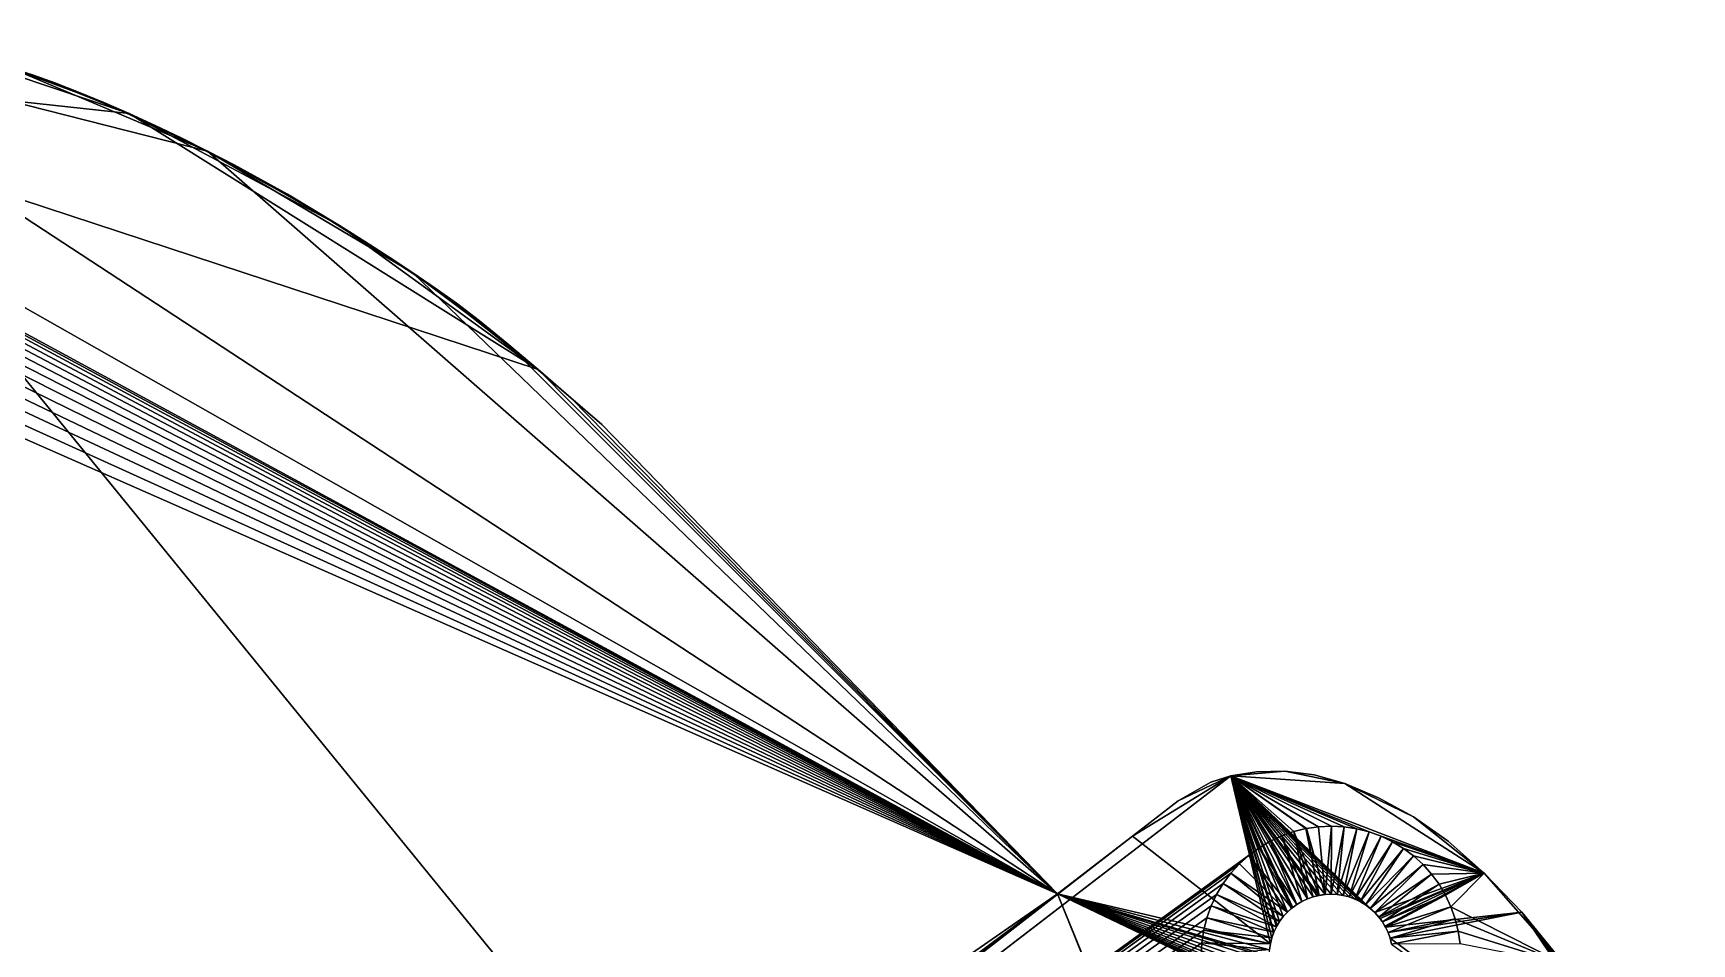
# Model space of a CAD drawing. Extents: x -90 to 90, y -51 to 49.
# Drawn here: x 29.15 to 70.21, y 26.67 to 49.2 of the extents above; entities that cross this region are included whole.
import ezdxf

# ---------------------------------------------------------------- set-up
doc = ezdxf.new("R2010")
doc.units = 0

msp = doc.modelspace()

# ---------------------------------------------------------------- linework, layer by layer
for points in [[(21.964, 49.2, 2), (8.214, 37.324, 2), (69.427, -8.961, 2)], [(33.466, 46.285, 2), (28.577, 48.347, 2), (21.964, 49.2, 2)], [(54.503, 27.905, 2), (33.466, 46.285, 2), (21.964, 49.2, 2)], [(54.503, 27.905, 2), (21.964, 49.2, 2), (69.427, -8.961, 2)], [(17.852, 48.694, 0), (26.754, 48.81, 0), (31.527, 47.21, 0)], [(17.852, 48.694, 0), (31.527, 47.21, 0), (41.647, 40.879, 0)], [(17.852, 48.694, 0), (41.647, 40.879, 0), (54.503, 27.905, 0)], [(20.368, 46.431, 0), (17.852, 48.694, 0), (54.503, 27.905, 0)], [(26.754, 48.81, 0), (29.137, 48.169, 0), (31.527, 47.21, 0)], [(29.685, 47.972, 2), (29.137, 48.169, 2), (28.577, 48.347, 2)], [(30.897, 47.483, 2), (29.685, 47.972, 2), (28.577, 48.347, 2)], [(33.466, 46.285, 2), (30.897, 47.483, 2), (28.577, 48.347, 2)], [(29.137, 48.169, 0), (29.685, 47.972, 0), (30.276, 47.74, 0)], [(29.137, 48.169, 0), (30.276, 47.74, 0), (31.527, 47.21, 0)], [(29.137, 48.169, 0), (29.137, 48.169, 2), (29.685, 47.972, 2)], [(29.137, 48.169, 0), (29.685, 47.972, 2), (29.685, 47.972, 0)], [(30.897, 47.483, 2), (30.276, 47.74, 2), (29.685, 47.972, 2)], [(29.685, 47.972, 0), (29.685, 47.972, 2), (30.276, 47.74, 2)], [(29.685, 47.972, 0), (30.276, 47.74, 2), (30.276, 47.74, 0)], [(30.276, 47.74, 0), (30.897, 47.483, 0), (31.527, 47.21, 0)], [(30.276, 47.74, 0), (30.276, 47.74, 2), (30.897, 47.483, 2)], [(30.276, 47.74, 0), (30.897, 47.483, 2), (30.897, 47.483, 0)], [(32.166, 46.919, 2), (31.527, 47.21, 2), (30.897, 47.483, 2)], [(33.466, 46.285, 2), (32.166, 46.919, 2), (30.897, 47.483, 2)], [(30.897, 47.483, 0), (30.897, 47.483, 2), (31.527, 47.21, 2)], [(30.897, 47.483, 0), (31.527, 47.21, 2), (31.527, 47.21, 0)], [(31.527, 47.21, 0), (32.166, 46.919, 0), (32.813, 46.611, 0)], [(31.527, 47.21, 0), (32.813, 46.611, 0), (34.124, 45.943, 0)], [(31.527, 47.21, 0), (34.124, 45.943, 0), (36.73, 44.443, 0)], [(31.527, 47.21, 0), (36.73, 44.443, 0), (41.647, 40.879, 0)], [(31.527, 47.21, 0), (31.527, 47.21, 2), (32.166, 46.919, 2)], [(31.527, 47.21, 0), (32.166, 46.919, 2), (32.166, 46.919, 0)], [(33.466, 46.285, 2), (32.813, 46.611, 2), (32.166, 46.919, 2)], [(32.166, 46.919, 0), (32.166, 46.919, 2), (32.813, 46.611, 2)], [(32.166, 46.919, 0), (32.813, 46.611, 2), (32.813, 46.611, 0)], [(20.694, 46.187, 0), (20.368, 46.431, 0), (54.503, 27.905, 0)], [(32.813, 46.611, 0), (33.466, 46.285, 0), (34.124, 45.943, 0)], [(32.813, 46.611, 0), (32.813, 46.611, 2), (33.466, 46.285, 2)], [(32.813, 46.611, 0), (33.466, 46.285, 2), (33.466, 46.285, 0)], [(20.995, 45.912, 0), (20.694, 46.187, 0), (54.503, 27.905, 0)], [(34.783, 45.585, 2), (34.124, 45.943, 2), (33.466, 46.285, 2)], [(36.092, 44.833, 2), (34.783, 45.585, 2), (33.466, 46.285, 2)], [(38.546, 43.271, 2), (36.092, 44.833, 2), (33.466, 46.285, 2)], [(54.503, 27.905, 2), (38.546, 43.271, 2), (33.466, 46.285, 2)], [(33.466, 46.285, 0), (33.466, 46.285, 2), (34.124, 45.943, 2)], [(33.466, 46.285, 0), (34.124, 45.943, 2), (34.124, 45.943, 0)], [(21.267, 45.609, 0), (20.995, 45.912, 0), (54.503, 27.905, 0)], [(21.508, 45.281, 0), (21.267, 45.609, 0), (54.503, 27.905, 0)], [(34.124, 45.943, 0), (34.783, 45.585, 0), (35.442, 45.214, 0)], [(34.124, 45.943, 0), (35.442, 45.214, 0), (36.73, 44.443, 0)], [(34.124, 45.943, 0), (34.124, 45.943, 2), (34.783, 45.585, 2)], [(34.124, 45.943, 0), (34.783, 45.585, 2), (34.783, 45.585, 0)], [(36.092, 44.833, 2), (35.442, 45.214, 2), (34.783, 45.585, 2)], [(34.783, 45.585, 0), (34.783, 45.585, 2), (35.442, 45.214, 2)], [(34.783, 45.585, 0), (35.442, 45.214, 2), (35.442, 45.214, 0)], [(21.716, 44.931, 0), (21.508, 45.281, 0), (54.503, 27.905, 0)], [(35.442, 45.214, 0), (36.092, 44.833, 0), (36.73, 44.443, 0)], [(35.442, 45.214, 0), (35.442, 45.214, 2), (36.092, 44.833, 2)], [(35.442, 45.214, 0), (36.092, 44.833, 2), (36.092, 44.833, 0)], [(54.503, 27.905, 0), (21.889, 44.562, 0), (21.716, 44.931, 0)], [(37.36, 44.049, 2), (36.73, 44.443, 2), (36.092, 44.833, 2)], [(38.546, 43.271, 2), (37.36, 44.049, 2), (36.092, 44.833, 2)], [(36.092, 44.833, 0), (36.092, 44.833, 2), (36.73, 44.443, 2)], [(36.092, 44.833, 0), (36.73, 44.443, 2), (36.73, 44.443, 0)], [(54.503, 27.905, 0), (22.025, 44.178, 0), (21.889, 44.562, 0)], [(36.73, 44.443, 0), (37.36, 44.049, 0), (37.964, 43.658, 0)], [(36.73, 44.443, 0), (37.964, 43.658, 0), (39.098, 42.894, 0)], [(36.73, 44.443, 0), (39.098, 42.894, 0), (41.647, 40.879, 0)], [(36.73, 44.443, 0), (36.73, 44.443, 2), (37.36, 44.049, 2)], [(36.73, 44.443, 0), (37.36, 44.049, 2), (37.36, 44.049, 0)], [(54.503, 27.905, 0), (22.122, 43.783, 0), (22.025, 44.178, 0)], [(38.546, 43.271, 2), (37.964, 43.658, 2), (37.36, 44.049, 2)], [(37.36, 44.049, 0), (37.36, 44.049, 2), (37.964, 43.658, 2)], [(37.36, 44.049, 0), (37.964, 43.658, 2), (37.964, 43.658, 0)], [(54.503, 27.905, 0), (22.18, 43.38, 0), (22.122, 43.783, 0)], [(37.964, 43.658, 0), (38.546, 43.271, 0), (39.098, 42.894, 0)], [(37.964, 43.658, 0), (37.964, 43.658, 2), (38.546, 43.271, 2)], [(37.964, 43.658, 0), (38.546, 43.271, 2), (38.546, 43.271, 0)], [(54.503, 27.905, 0), (22.199, 42.973, 0), (22.18, 43.38, 0)], [(39.628, 42.519, 2), (39.098, 42.894, 2), (38.546, 43.271, 2)], [(40.877, 41.53, 2), (39.628, 42.519, 2), (38.546, 43.271, 2)], [(54.503, 27.905, 2), (40.877, 41.53, 2), (38.546, 43.271, 2)], [(38.546, 43.271, 0), (38.546, 43.271, 2), (39.098, 42.894, 2)], [(38.546, 43.271, 0), (39.098, 42.894, 2), (39.098, 42.894, 0)], [(54.503, 27.905, 0), (22.177, 42.566, 0), (22.199, 42.973, 0)], [(39.098, 42.894, 0), (39.628, 42.519, 0), (40.198, 42.085, 0)], [(39.098, 42.894, 0), (40.198, 42.085, 0), (41.647, 40.879, 0)], [(39.098, 42.894, 0), (39.098, 42.894, 2), (39.628, 42.519, 2)], [(39.098, 42.894, 0), (39.628, 42.519, 2), (39.628, 42.519, 0)], [(54.503, 27.905, 0), (22.116, 42.164, 0), (22.177, 42.566, 0)], [(40.877, 41.53, 2), (40.198, 42.085, 2), (39.628, 42.519, 2)], [(39.628, 42.519, 0), (39.628, 42.519, 2), (40.198, 42.085, 2)], [(39.628, 42.519, 0), (40.198, 42.085, 2), (40.198, 42.085, 0)], [(54.503, 27.905, 0), (12.822, -0.992, 0), (22.116, 42.164, 0)], [(40.198, 42.085, 0), (40.877, 41.53, 0), (41.647, 40.879, 0)], [(40.198, 42.085, 0), (40.198, 42.085, 2), (40.877, 41.53, 2)], [(40.198, 42.085, 0), (40.877, 41.53, 2), (40.877, 41.53, 0)], [(42.459, 40.176, 2), (41.647, 40.879, 2), (40.877, 41.53, 2)], [(54.503, 27.905, 2), (42.459, 40.176, 2), (40.877, 41.53, 2)], [(40.877, 41.53, 0), (40.877, 41.53, 2), (41.647, 40.879, 2)], [(40.877, 41.53, 0), (41.647, 40.879, 2), (41.647, 40.879, 0)], [(41.647, 40.879, 0), (42.459, 40.176, 0), (54.503, 27.905, 0)], [(41.647, 40.879, 0), (41.647, 40.879, 2), (42.459, 40.176, 2)], [(41.647, 40.879, 0), (42.459, 40.176, 2), (42.459, 40.176, 0)], [(54.503, 27.905, 2), (43.227, 39.52, 2), (42.459, 40.176, 2)], [(42.459, 40.176, 0), (43.227, 39.52, 0), (54.503, 27.905, 0)], [(42.459, 40.176, 0), (42.459, 40.176, 2), (43.227, 39.52, 2)], [(42.459, 40.176, 0), (43.227, 39.52, 2), (43.227, 39.52, 0)], [(43.227, 39.52, 0), (43.227, 39.52, 2), (54.503, 27.905, 2)], [(43.227, 39.52, 0), (54.503, 27.905, 2), (54.503, 27.905, 0)], [(8.214, 37.324, 2), (8.324, 37.223, 2), (69.427, -8.961, 2)], [(8.324, 37.223, 2), (8.425, 37.112, 2), (69.427, -8.961, 2)], [(8.425, 37.112, 2), (8.514, 36.991, 2), (69.427, -8.961, 2)], [(8.514, 36.991, 2), (8.591, 36.862, 2), (69.427, -8.961, 2)], [(8.591, 36.862, 2), (8.654, 36.726, 2), (69.427, -8.961, 2)], [(8.654, 36.726, 2), (8.704, 36.584, 2), (69.427, -8.961, 2)], [(8.704, 36.584, 2), (8.74, 36.438, 2), (69.427, -8.961, 2)], [(8.74, 36.438, 2), (8.762, 36.29, 2), (69.306, -8.871, 2)], [(8.74, 36.438, 2), (69.306, -8.871, 2), (69.427, -8.961, 2)], [(8.768, 36.14, 2), (8.761, 35.99, 2), (69.306, -8.871, 2)], [(8.762, 36.29, 2), (8.768, 36.14, 2), (69.306, -8.871, 2)], [(8.738, 35.841, 2), (8.701, 35.696, 2), (69.306, -8.871, 2)], [(8.761, 35.99, 2), (8.738, 35.841, 2), (69.306, -8.871, 2)], [(8.585, 35.419, 2), (8.507, 35.291, 2), (69.306, -8.871, 2)], [(8.65, 35.555, 2), (8.585, 35.419, 2), (69.306, -8.871, 2)], [(8.701, 35.696, 2), (8.65, 35.555, 2), (69.306, -8.871, 2)], [(8.205, 34.959, 2), (2.705, 26.198, 2), (69.178, -8.793, 2)], [(8.316, 35.059, 2), (8.205, 34.959, 2), (69.178, -8.793, 2)], [(8.418, 35.17, 2), (8.316, 35.059, 2), (69.247, -8.835, 2)], [(8.316, 35.059, 2), (69.178, -8.793, 2), (69.247, -8.835, 2)], [(8.507, 35.291, 2), (8.418, 35.17, 2), (69.306, -8.871, 2)], [(8.418, 35.17, 2), (69.247, -8.835, 2), (69.306, -8.871, 2)], [(58.799, 30.827, 0), (7.263, -8.752, 0), (6.935, -8.993, 0)], [(56.362, 29.338, 0), (58.799, 30.827, 0), (6.935, -8.993, 0)], [(58.799, 30.827, 0), (59.5, 29.047, 0), (7.263, -8.752, 0)], [(58.799, 30.827, 2), (57.49, 30.208, 2), (56.362, 29.338, 2)], [(58.799, 30.827, 2), (56.362, 29.338, 2), (59.776, 26.673, 2)], [(56.362, 29.338, 0), (57.49, 30.208, 0), (58.799, 30.827, 0)], [(58.799, 30.827, 2), (58.302, 30.673, 2), (57.49, 30.208, 2)], [(57.49, 30.208, 0), (58.302, 30.673, 0), (58.799, 30.827, 0)], [(58.302, 30.673, 0), (58.302, 30.673, 2), (58.799, 30.827, 2)], [(58.302, 30.673, 0), (58.799, 30.827, 2), (58.799, 30.827, 0)], [(58.799, 30.827, 0), (59.433, 30.928, 0), (60.136, 30.946, 0)], [(58.799, 30.827, 0), (60.136, 30.946, 0), (61.624, 30.636, 0)], [(60.136, 30.946, 2), (59.433, 30.928, 2), (58.799, 30.827, 2)], [(61.624, 30.636, 2), (60.136, 30.946, 2), (58.799, 30.827, 2)], [(58.799, 30.827, 0), (58.799, 30.827, 2), (59.433, 30.928, 2)], [(58.799, 30.827, 0), (59.433, 30.928, 2), (59.433, 30.928, 0)], [(60.057, 29.342, 0), (59.771, 29.208, 0), (58.799, 30.827, 0)], [(60.354, 29.447, 0), (60.057, 29.342, 0), (58.799, 30.827, 0)], [(58.799, 30.827, 0), (61.624, 30.636, 0), (65.073, 28.424, 0)], [(60.654, 29.521, 0), (60.354, 29.447, 0), (58.799, 30.827, 0)], [(60.66, 29.523, 0), (60.654, 29.521, 0), (58.799, 30.827, 0)], [(60.672, 29.524, 0), (60.66, 29.523, 0), (58.799, 30.827, 0)], [(60.972, 29.568, 0), (60.672, 29.524, 0), (58.799, 30.827, 0)], [(61.287, 29.582, 0), (60.972, 29.568, 0), (58.799, 30.827, 0)], [(61.602, 29.565), (61.287, 29.582, 0), (58.799, 30.827, 0)], [(58.799, 30.827, 0), (65.073, 28.424, 0), (62.219, 29.44, 0)], [(61.914, 29.518, 0), (61.602, 29.565), (58.799, 30.827, 0)], [(62.219, 29.44, 0), (61.914, 29.518, 0), (58.799, 30.827, 0)], [(65.073, 28.424, 2), (61.624, 30.636, 2), (58.799, 30.827, 2)], [(58.799, 30.827, 2), (59.776, 26.673, 2), (59.813, 26.819, 2)], [(58.799, 30.827, 2), (59.813, 26.819, 2), (59.858, 26.943, 2)], [(58.799, 30.827, 2), (59.858, 26.943, 2), (59.864, 26.96, 2)], [(62.361, 27.447, 2), (65.073, 28.424, 2), (58.799, 30.827, 2)], [(62.268, 27.532, 2), (62.361, 27.447, 2), (58.799, 30.827, 2)], [(58.799, 30.827, 2), (59.864, 26.96, 2), (59.929, 27.095, 2)], [(58.799, 30.827, 2), (59.929, 27.095, 2), (59.947, 27.126, 2)], [(62.25, 27.548, 2), (62.268, 27.532, 2), (58.799, 30.827, 2)], [(62.13, 27.638, 2), (62.25, 27.548, 2), (58.799, 30.827, 2)], [(58.799, 30.827, 2), (59.947, 27.126, 2), (60.006, 27.224, 2)], [(58.799, 30.827, 2), (60.006, 27.224, 2), (60.096, 27.344, 2)], [(62.031, 27.698, 2), (62.13, 27.638, 2), (58.799, 30.827, 2)], [(62.001, 27.716, 2), (62.031, 27.698, 2), (58.799, 30.827, 2)], [(58.799, 30.827, 2), (60.096, 27.344, 2), (60.197, 27.455, 2)], [(58.799, 30.827, 2), (60.197, 27.455, 2), (60.295, 27.542, 2)], [(61.984, 27.724, 2), (62.001, 27.716, 2), (58.799, 30.827, 2)], [(61.866, 27.78, 2), (61.984, 27.724, 2), (58.799, 30.827, 2)], [(58.799, 30.827, 2), (60.295, 27.542, 2), (60.309, 27.555, 2)], [(58.799, 30.827, 2), (60.309, 27.555, 2), (60.33, 27.571, 2)], [(61.725, 27.831, 2), (61.866, 27.78, 2), (58.799, 30.827, 2)], [(61.579, 27.868, 2), (61.725, 27.831, 2), (58.799, 30.827, 2)], [(58.799, 30.827, 2), (60.33, 27.571, 2), (60.43, 27.644, 2)], [(58.799, 30.827, 2), (60.43, 27.644, 2), (60.559, 27.721, 2)], [(61.431, 27.891, 2), (61.579, 27.868, 2), (58.799, 30.827, 2)], [(61.281, 27.899, 2), (61.431, 27.891, 2), (58.799, 30.827, 2)], [(58.799, 30.827, 2), (60.559, 27.721, 2), (60.695, 27.785, 2)], [(58.799, 30.827, 2), (60.695, 27.785, 2), (60.837, 27.835, 2)], [(61.131, 27.892, 2), (61.281, 27.899, 2), (58.799, 30.827, 2)], [(58.799, 30.827, 2), (60.837, 27.835, 2), (60.933, 27.858, 2)], [(60.982, 27.871, 2), (61.131, 27.892, 2), (58.799, 30.827, 2)], [(58.799, 30.827, 2), (60.933, 27.858, 2), (60.982, 27.871, 2)], [(58.799, 30.827, 0), (59.771, 29.208, 0), (59.5, 29.047, 0)], [(59.433, 30.928, 0), (59.433, 30.928, 2), (60.136, 30.946, 2)], [(59.433, 30.928, 0), (60.136, 30.946, 2), (60.136, 30.946, 0)], [(60.136, 30.946, 0), (60.857, 30.852, 0), (61.624, 30.636, 0)], [(61.624, 30.636, 2), (60.857, 30.852, 2), (60.136, 30.946, 2)], [(60.136, 30.946, 0), (60.136, 30.946, 2), (60.857, 30.852, 2)], [(60.136, 30.946, 0), (60.857, 30.852, 2), (60.857, 30.852, 0)], [(60.857, 30.852, 0), (60.857, 30.852, 2), (61.624, 30.636, 2)], [(60.857, 30.852, 0), (61.624, 30.636, 2), (61.624, 30.636, 0)], [(57.49, 30.208, 0), (57.49, 30.208, 2), (58.302, 30.673, 2)], [(57.49, 30.208, 0), (58.302, 30.673, 2), (58.302, 30.673, 0)], [(61.624, 30.636, 0), (62.453, 30.283, 0), (63.319, 29.811, 0)], [(61.624, 30.636, 0), (63.319, 29.811, 0), (65.073, 28.424, 0)], [(63.319, 29.811, 2), (62.453, 30.283, 2), (61.624, 30.636, 2)], [(65.073, 28.424, 2), (63.319, 29.811, 2), (61.624, 30.636, 2)], [(61.624, 30.636, 0), (61.624, 30.636, 2), (62.453, 30.283, 2)], [(61.624, 30.636, 0), (62.453, 30.283, 2), (62.453, 30.283, 0)], [(56.362, 29.338, 0), (56.362, 29.338, 2), (57.49, 30.208, 2)], [(56.362, 29.338, 0), (57.49, 30.208, 2), (57.49, 30.208, 0)], [(62.453, 30.283, 0), (62.453, 30.283, 2), (63.319, 29.811, 2)], [(62.453, 30.283, 0), (63.319, 29.811, 2), (63.319, 29.811, 0)], [(60.672, 29.524, 0), (60.972, 29.568, 0), (61.131, 27.892, 1.2)], [(61.287, 29.582, 0), (61.131, 27.892, 1.2), (60.972, 29.568, 0)], [(61.287, 29.582, 0), (61.281, 27.899, 1.2), (61.131, 27.892, 1.2)], [(61.602, 29.565), (61.281, 27.899, 1.2), (61.287, 29.582, 0)], [(61.602, 29.565), (61.431, 27.891, 1.2), (61.281, 27.899, 1.2)], [(61.914, 29.518, 0), (61.431, 27.891, 1.2), (61.602, 29.565)], [(63.319, 29.811, 0), (64.181, 29.211, 0), (65.073, 28.424, 0)], [(65.073, 28.424, 2), (64.181, 29.211, 2), (63.319, 29.811, 2)], [(63.319, 29.811, 0), (63.319, 29.811, 2), (64.181, 29.211, 2)], [(63.319, 29.811, 0), (64.181, 29.211, 2), (64.181, 29.211, 0)], [(54.503, 27.905, 0), (56.362, 29.338, 0), (6.935, -8.993, 0)], [(56.362, 29.338, 2), (54.503, 27.905, 2), (59.776, 26.673, 2)], [(54.503, 27.905, 0), (54.503, 27.905, 2), (56.362, 29.338, 2)], [(54.503, 27.905, 0), (56.362, 29.338, 2), (56.362, 29.338, 0)], [(59.771, 29.208, 0), (60.43, 27.644, 1.2), (59.5, 29.047, 0)], [(60.057, 29.342, 0), (60.559, 27.721, 1.2), (59.771, 29.208, 0)], [(59.771, 29.208, 0), (60.559, 27.721, 1.2), (60.43, 27.644, 1.2)], [(60.354, 29.447, 0), (60.695, 27.785, 1.2), (60.057, 29.342, 0)], [(60.057, 29.342, 0), (60.695, 27.785, 1.2), (60.559, 27.721, 1.2)], [(60.982, 27.871, 1.2), (60.354, 29.447, 0), (60.654, 29.521, 0)], [(60.982, 27.871, 1.2), (60.837, 27.835, 1.2), (60.354, 29.447, 0)], [(60.354, 29.447, 0), (60.837, 27.835, 1.2), (60.695, 27.785, 1.2)], [(60.654, 29.521, 0), (60.66, 29.523, 0), (60.982, 27.871, 1.2)], [(60.672, 29.524, 0), (61.131, 27.892, 1.2), (60.66, 29.523, 0)], [(61.131, 27.892, 1.2), (60.982, 27.871, 1.2), (60.66, 29.523, 0)], [(61.914, 29.518, 0), (61.579, 27.868, 1.2), (61.431, 27.891, 1.2)], [(62.219, 29.44, 0), (61.579, 27.868, 1.2), (61.914, 29.518, 0)], [(62.219, 29.44, 0), (61.725, 27.831, 1.2), (61.579, 27.868, 1.2)], [(62.516, 29.333, 0), (61.725, 27.831, 1.2), (62.219, 29.44, 0)], [(62.516, 29.333, 0), (61.866, 27.78, 1.2), (61.725, 27.831, 1.2)], [(62.8, 29.197, 0), (61.866, 27.78, 1.2), (62.516, 29.333, 0)], [(62.8, 29.197, 0), (62.001, 27.716, 1.2), (61.866, 27.78, 1.2)], [(63.07, 29.034, 0), (62.001, 27.716, 1.2), (62.8, 29.197, 0)], [(65.073, 28.424, 0), (62.516, 29.333, 0), (62.219, 29.44, 0)], [(65.073, 28.424, 0), (62.8, 29.197, 0), (62.516, 29.333, 0)], [(65.073, 28.424, 0), (63.07, 29.034, 0), (62.8, 29.197, 0)], [(64.181, 29.211, 0), (64.181, 29.211, 2), (65.073, 28.424, 2)], [(64.181, 29.211, 0), (65.073, 28.424, 2), (65.073, 28.424, 0)], [(59.5, 29.047, 0), (59.246, 28.86, 0), (7.263, -8.752, 0)], [(59.246, 28.86, 0), (59.012, 28.649, 0), (7.263, -8.752, 0)], [(59.246, 28.86, 0), (60.197, 27.455, 1.2), (59.012, 28.649, 0)], [(59.5, 29.047, 0), (60.309, 27.555, 1.2), (59.246, 28.86, 0)], [(59.246, 28.86, 0), (60.309, 27.555, 1.2), (60.197, 27.455, 1.2)], [(59.5, 29.047, 0), (60.43, 27.644, 1.2), (60.309, 27.555, 1.2)], [(63.07, 29.034, 0), (62.13, 27.638, 1.2), (62.001, 27.716, 1.2)], [(63.323, 28.845, 0), (62.13, 27.638, 1.2), (63.07, 29.034, 0)], [(63.323, 28.845, 0), (62.25, 27.548, 1.2), (62.13, 27.638, 1.2)], [(62.25, 27.548, 1.2), (63.323, 28.845, 0), (63.556, 28.632, 0)], [(65.073, 28.424, 0), (63.323, 28.845, 0), (63.07, 29.034, 0)], [(65.073, 28.424, 0), (63.556, 28.632, 0), (63.323, 28.845, 0)], [(59.012, 28.649, 0), (58.799, 28.417, 0), (7.263, -8.752, 0)], [(58.799, 28.417, 0), (58.61, 28.164, 0), (7.263, -8.752, 0)], [(60.096, 27.344, 1.2), (58.61, 28.164, 0), (58.799, 28.417, 0)], [(60.197, 27.455, 1.2), (58.799, 28.417, 0), (59.012, 28.649, 0)], [(60.197, 27.455, 1.2), (60.096, 27.344, 1.2), (58.799, 28.417, 0)], [(62.25, 27.548, 1.2), (63.556, 28.632, 0), (62.361, 27.447, 1.2)], [(62.361, 27.447, 1.2), (63.556, 28.632, 0), (63.767, 28.398, 0)], [(62.361, 27.447, 2), (62.462, 27.335, 2), (65.073, 28.424, 2)], [(62.361, 27.447, 1.2), (63.767, 28.398, 0), (62.462, 27.335, 1.2)], [(62.462, 27.335, 2), (62.491, 27.295, 2), (65.073, 28.424, 2)], [(62.462, 27.335, 1.2), (63.767, 28.398, 0), (63.953, 28.144, 0)], [(62.491, 27.295, 2), (62.55, 27.214, 2), (65.073, 28.424, 2)], [(62.55, 27.214, 2), (62.61, 27.113, 2), (65.073, 28.424, 2)], [(62.61, 27.113, 2), (62.627, 27.085, 2), (65.073, 28.424, 2)], [(66.003, 27.457, 2), (65.073, 28.424, 2), (62.627, 27.085, 2)], [(65.073, 28.424, 0), (63.767, 28.398, 0), (63.556, 28.632, 0)], [(65.073, 28.424, 0), (63.953, 28.144, 0), (63.767, 28.398, 0)], [(65.073, 28.424, 0), (64.114, 27.873, 0), (63.953, 28.144, 0)], [(64.248, 27.587, 0), (64.114, 27.873, 0), (65.073, 28.424, 0)], [(64.248, 27.587, 0), (65.073, 28.424, 0), (67.053, 26.169, 0)], [(65.073, 28.424, 0), (66.003, 27.457, 0), (67.053, 26.169, 0)], [(65.073, 28.424, 0), (65.073, 28.424, 2), (66.003, 27.457, 2)], [(65.073, 28.424, 0), (66.003, 27.457, 2), (66.003, 27.457, 0)], [(58.61, 28.164, 0), (58.447, 27.894, 0), (7.263, -8.752, 0)], [(60.006, 27.224, 1.2), (58.447, 27.894, 0), (58.61, 28.164, 0)], [(60.096, 27.344, 1.2), (60.006, 27.224, 1.2), (58.61, 28.164, 0)], [(62.462, 27.335, 1.2), (63.953, 28.144, 0), (62.55, 27.214, 1.2)], [(62.55, 27.214, 1.2), (63.953, 28.144, 0), (64.114, 27.873, 0)], [(54.503, 27.905, 0), (6.935, -8.993, 0), (9.795, -5.614, 0)], [(58.447, 27.894, 0), (58.311, 27.61, 0), (7.263, -8.752, 0)], [(58.311, 27.61, 0), (58.204, 27.313, 0), (7.263, -8.752, 0)], [(54.503, 27.905, 0), (9.795, -5.614, 0), (12.822, -0.992, 0)], [(59.753, 26.525, 2), (59.776, 26.673, 2), (54.503, 27.905, 2)], [(59.745, 26.375, 2), (59.753, 26.525, 2), (54.503, 27.905, 2)], [(59.747, 26.326, 2), (59.745, 26.375, 2), (54.503, 27.905, 2)], [(59.752, 26.225, 2), (59.747, 26.326, 2), (54.503, 27.905, 2)], [(59.773, 26.076, 2), (59.752, 26.225, 2), (54.503, 27.905, 2)], [(59.809, 25.93, 2), (59.773, 26.076, 2), (54.503, 27.905, 2)], [(54.503, 27.905, 2), (69.427, -8.961, 2), (69.537, -9.062, 2)], [(59.859, 25.789, 2), (59.809, 25.93, 2), (54.503, 27.905, 2)], [(59.923, 25.653, 2), (59.859, 25.789, 2), (54.503, 27.905, 2)], [(54.503, 27.905, 2), (69.537, -9.062, 2), (69.624, -9.158, 2)], [(54.503, 27.905, 2), (69.624, -9.158, 2), (69.638, -9.173, 2)], [(60, 25.524, 2), (59.923, 25.653, 2), (54.503, 27.905, 2)], [(60.089, 25.403, 2), (60, 25.524, 2), (54.503, 27.905, 2)], [(54.503, 27.905, 2), (69.638, -9.173, 2), (69.727, -9.294, 2)], [(54.503, 27.905, 2), (69.727, -9.294, 2), (69.764, -9.357, 2)], [(60.189, 25.291, 2), (60.089, 25.403, 2), (54.503, 27.905, 2)], [(60.3, 25.19, 2), (60.189, 25.291, 2), (54.503, 27.905, 2)], [(54.503, 27.905, 2), (69.764, -9.357, 2), (69.804, -9.423, 2)], [(54.503, 27.905, 2), (69.804, -9.423, 2), (69.867, -9.559, 2)], [(60.42, 25.1, 2), (60.3, 25.19, 2), (54.503, 27.905, 2)], [(60.549, 25.022, 2), (60.42, 25.1, 2), (54.503, 27.905, 2)], [(60.549, 25.022, 2), (54.503, 27.905, 2), (69.867, -9.559, 2)], [(59.864, 26.96, 1.2), (58.204, 27.313, 0), (58.311, 27.61, 0)], [(59.929, 27.095, 1.2), (58.311, 27.61, 0), (58.447, 27.894, 0)], [(59.929, 27.095, 1.2), (59.864, 26.96, 1.2), (58.311, 27.61, 0)], [(60.006, 27.224, 1.2), (59.929, 27.095, 1.2), (58.447, 27.894, 0)], [(60.197, 27.455, 1.2), (60.309, 27.555, 1.2), (60.309, 27.555, 2)], [(60.197, 27.455, 1.2), (60.309, 27.555, 2), (60.295, 27.542, 2)], [(60.295, 27.542, 2), (60.197, 27.455, 2), (60.197, 27.455, 1.2)], [(60.43, 27.644, 2), (60.33, 27.571, 2), (60.309, 27.555, 2)], [(60.309, 27.555, 2), (60.309, 27.555, 1.2), (60.43, 27.644, 1.2)], [(60.309, 27.555, 2), (60.43, 27.644, 1.2), (60.43, 27.644, 2)], [(60.43, 27.644, 1.2), (60.559, 27.721, 1.2), (60.559, 27.721, 2)], [(60.43, 27.644, 1.2), (60.559, 27.721, 2), (60.43, 27.644, 2)], [(60.559, 27.721, 1.2), (60.695, 27.785, 1.2), (60.695, 27.785, 2)], [(60.559, 27.721, 1.2), (60.695, 27.785, 2), (60.559, 27.721, 2)], [(60.695, 27.785, 1.2), (60.837, 27.835, 1.2), (60.837, 27.835, 2)], [(60.695, 27.785, 1.2), (60.837, 27.835, 2), (60.695, 27.785, 2)], [(60.837, 27.835, 1.2), (60.982, 27.871, 1.2), (60.982, 27.871, 2)], [(60.837, 27.835, 1.2), (60.982, 27.871, 2), (60.933, 27.858, 2)], [(60.933, 27.858, 2), (60.837, 27.835, 2), (60.837, 27.835, 1.2)], [(60.982, 27.871, 2), (61.051, 27.881, 2), (61.131, 27.892, 2)], [(60.982, 27.871, 1.2), (61.131, 27.892, 1.2), (61.131, 27.892, 2)], [(61.051, 27.881, 2), (60.982, 27.871, 1.2), (61.131, 27.892, 2)], [(61.051, 27.881, 2), (60.982, 27.871, 2), (60.982, 27.871, 1.2)], [(61.131, 27.892, 1.2), (61.281, 27.899, 1.2), (61.281, 27.899, 2)], [(61.131, 27.892, 1.2), (61.281, 27.899, 2), (61.131, 27.892, 2)], [(61.281, 27.899, 2), (61.281, 27.899, 1.2), (61.431, 27.891, 1.2)], [(61.281, 27.899, 2), (61.431, 27.891, 1.2), (61.431, 27.891, 2)], [(61.431, 27.891, 2), (61.431, 27.891, 1.2), (61.579, 27.868, 1.2)], [(61.431, 27.891, 2), (61.579, 27.868, 1.2), (61.579, 27.868, 2)], [(61.579, 27.868, 2), (61.579, 27.868, 1.2), (61.725, 27.831, 1.2)], [(61.579, 27.868, 2), (61.725, 27.831, 1.2), (61.725, 27.831, 2)], [(61.725, 27.831, 2), (61.725, 27.831, 1.2), (61.866, 27.78, 1.2)], [(61.725, 27.831, 2), (61.866, 27.78, 1.2), (61.866, 27.78, 2)], [(61.984, 27.724, 2), (61.866, 27.78, 2), (61.866, 27.78, 1.2)], [(61.866, 27.78, 1.2), (62.001, 27.716, 1.2), (62.001, 27.716, 2)], [(61.984, 27.724, 2), (61.866, 27.78, 1.2), (62.001, 27.716, 2)], [(62.031, 27.698, 2), (62.001, 27.716, 2), (62.001, 27.716, 1.2)], [(62.001, 27.716, 1.2), (62.13, 27.638, 1.2), (62.13, 27.638, 2)], [(62.031, 27.698, 2), (62.001, 27.716, 1.2), (62.13, 27.638, 2)], [(62.13, 27.638, 2), (62.21, 27.578, 2), (62.25, 27.548, 2)], [(62.21, 27.578, 2), (62.13, 27.638, 2), (62.13, 27.638, 1.2)], [(62.13, 27.638, 1.2), (62.25, 27.548, 1.2), (62.25, 27.548, 2)], [(62.21, 27.578, 2), (62.13, 27.638, 1.2), (62.25, 27.548, 2)], [(62.268, 27.532, 2), (62.25, 27.548, 2), (62.25, 27.548, 1.2)], [(62.25, 27.548, 1.2), (62.361, 27.447, 1.2), (62.361, 27.447, 2)], [(62.268, 27.532, 2), (62.25, 27.548, 1.2), (62.361, 27.447, 2)], [(62.55, 27.214, 1.2), (64.114, 27.873, 0), (62.627, 27.085, 1.2)], [(62.627, 27.085, 1.2), (64.114, 27.873, 0), (64.248, 27.587, 0)], [(62.627, 27.085, 1.2), (64.248, 27.587, 0), (62.691, 26.949, 1.2)], [(62.691, 26.949, 1.2), (64.248, 27.587, 0), (64.353, 27.29, 0)], [(64.353, 27.29, 0), (64.248, 27.587, 0), (67.053, 26.169, 0)], [(58.204, 27.313, 0), (58.126, 27.008, 0), (7.263, -8.752, 0)], [(59.813, 26.819, 1.2), (58.126, 27.008, 0), (58.204, 27.313, 0)], [(59.864, 26.96, 1.2), (59.813, 26.819, 1.2), (58.204, 27.313, 0)], [(60.006, 27.224, 2), (59.947, 27.126, 2), (59.929, 27.095, 2)], [(59.929, 27.095, 2), (59.929, 27.095, 1.2), (60.006, 27.224, 1.2)], [(59.929, 27.095, 2), (60.006, 27.224, 1.2), (60.006, 27.224, 2)], [(60.006, 27.224, 1.2), (60.096, 27.344, 1.2), (60.096, 27.344, 2)], [(60.006, 27.224, 1.2), (60.096, 27.344, 2), (60.006, 27.224, 2)], [(60.096, 27.344, 1.2), (60.197, 27.455, 1.2), (60.197, 27.455, 2)], [(60.096, 27.344, 1.2), (60.197, 27.455, 2), (60.096, 27.344, 2)], [(62.361, 27.447, 2), (62.446, 27.353, 2), (62.462, 27.335, 2)], [(62.462, 27.335, 2), (62.446, 27.353, 2), (62.361, 27.447, 2)], [(62.361, 27.447, 2), (62.361, 27.447, 1.2), (62.462, 27.335, 1.2)], [(62.361, 27.447, 2), (62.462, 27.335, 1.2), (62.462, 27.335, 2)], [(62.491, 27.295, 2), (62.462, 27.335, 2), (62.462, 27.335, 1.2)], [(62.462, 27.335, 1.2), (62.55, 27.214, 1.2), (62.55, 27.214, 2)], [(62.491, 27.295, 2), (62.462, 27.335, 1.2), (62.55, 27.214, 2)], [(62.61, 27.113, 2), (62.55, 27.214, 2), (62.55, 27.214, 1.2)], [(62.55, 27.214, 1.2), (62.627, 27.085, 1.2), (62.627, 27.085, 2)], [(62.61, 27.113, 2), (62.55, 27.214, 1.2), (62.627, 27.085, 2)], [(66.003, 27.457, 2), (62.627, 27.085, 2), (62.691, 26.949, 2)], [(66.003, 27.457, 2), (62.691, 26.949, 2), (62.741, 26.808, 2)], [(62.691, 26.949, 1.2), (64.353, 27.29, 0), (62.741, 26.808, 1.2)], [(70.21, 21.256, 2), (66.003, 27.457, 2), (62.741, 26.808, 2)], [(62.741, 26.808, 1.2), (64.353, 27.29, 0), (64.429, 26.984, 0)], [(64.429, 26.984, 0), (64.353, 27.29, 0), (67.053, 26.169, 0)], [(68.234, 24.523, 2), (67.053, 26.169, 2), (66.003, 27.457, 2)], [(68.738, 23.72, 2), (68.234, 24.523, 2), (66.003, 27.457, 2)], [(70.21, 21.256, 2), (68.738, 23.72, 2), (66.003, 27.457, 2)], [(66.003, 27.457, 0), (66.003, 27.457, 2), (67.053, 26.169, 2)], [(66.003, 27.457, 0), (67.053, 26.169, 2), (67.053, 26.169, 0)], [(58.126, 27.008, 0), (58.079, 26.696, 0), (7.263, -8.752, 0)], [(58.079, 26.696, 0), (58.062, 26.381, 0), (7.263, -8.752, 0)], [(59.753, 26.525, 1.2), (58.062, 26.381, 0), (58.079, 26.696, 0)], [(59.776, 26.673, 1.2), (58.079, 26.696, 0), (58.126, 27.008, 0)], [(59.776, 26.673, 1.2), (59.753, 26.525, 1.2), (58.079, 26.696, 0)], [(59.813, 26.819, 1.2), (59.776, 26.673, 1.2), (58.126, 27.008, 0)], [(59.776, 26.673, 1.2), (59.813, 26.819, 1.2), (59.813, 26.819, 2)], [(59.776, 26.673, 1.2), (59.813, 26.819, 2), (59.776, 26.673, 2)], [(59.813, 26.819, 1.2), (59.864, 26.96, 1.2), (59.864, 26.96, 2)], [(59.813, 26.819, 1.2), (59.864, 26.96, 2), (59.858, 26.943, 2)], [(59.858, 26.943, 2), (59.813, 26.819, 2), (59.813, 26.819, 1.2)], [(59.929, 27.095, 2), (59.864, 26.96, 2), (59.864, 26.96, 1.2)], [(59.929, 27.095, 2), (59.864, 26.96, 1.2), (59.929, 27.095, 1.2)], [(62.627, 27.085, 2), (62.635, 27.068, 2), (62.691, 26.949, 2)], [(62.635, 27.068, 2), (62.627, 27.085, 2), (62.627, 27.085, 1.2)], [(62.635, 27.068, 2), (62.627, 27.085, 1.2), (62.691, 26.949, 1.2)], [(62.691, 26.949, 1.2), (62.691, 26.949, 2), (62.635, 27.068, 2)], [(62.691, 26.949, 2), (62.691, 26.949, 1.2), (62.741, 26.808, 1.2)], [(62.691, 26.949, 2), (62.741, 26.808, 1.2), (62.741, 26.808, 2)], [(62.741, 26.808, 1.2), (64.429, 26.984, 0), (62.777, 26.662, 1.2)], [(70.21, 21.256, 2), (62.741, 26.808, 2), (62.777, 26.662, 2)], [(62.741, 26.808, 2), (62.741, 26.808, 1.2), (62.777, 26.662, 1.2)], [(62.741, 26.808, 2), (62.777, 26.662, 1.2), (62.777, 26.662, 2)], [(62.777, 26.662, 1.2), (64.429, 26.984, 0), (64.474, 26.672)], [(64.474, 26.672), (64.429, 26.984, 0), (67.053, 26.169, 0)], [(59.753, 26.525, 1.2), (59.776, 26.673, 1.2), (59.776, 26.673, 2)], [(59.753, 26.525, 1.2), (59.776, 26.673, 2), (59.753, 26.525, 2)]]:
    msp.add_3dface(points)

doc.saveas('drawing.dxf')
